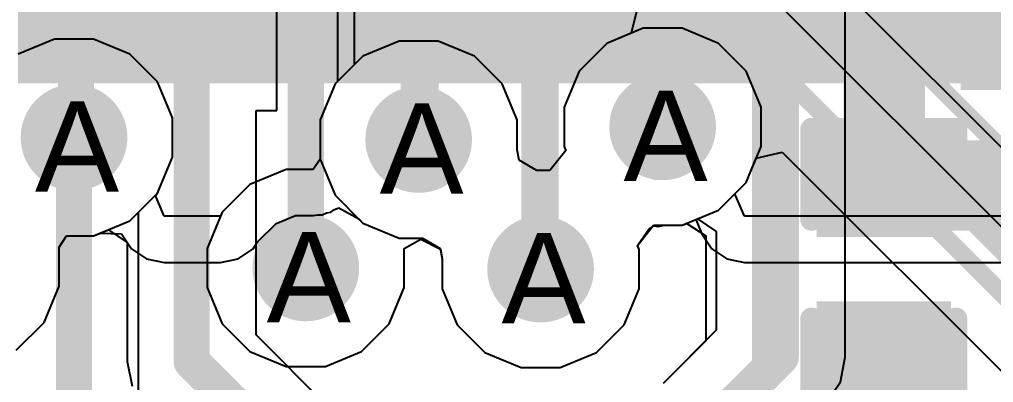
# Model space of a CAD drawing. Header units: inches. Extents: x 0 to 208, y 0 to 213.
# Drawn here: x 2.2006 to 2.4163, y 3.4892 to 3.5696 of the extents above; entities that cross this region are included whole.
import ezdxf

# ---------------------------------------------------------------- set-up
doc = ezdxf.new("R2010")
doc.units = ezdxf.units.IN
doc.header["$MEASUREMENT"] = 0
for name, color, linetype in [('Bottom Layer', 5, 'Continuous'), ('Drill Drawing', 1, 'Continuous'), ('L2_GND1', 16, 'Continuous'), ('L3_SIG1', 76, 'Continuous'), ('L4_PWR', 90, 'Continuous'), ('L5_GND2', 156, 'Continuous'), ('L6_SIG2', 130, 'Continuous'), ('L7_GND3', 216, 'Continuous'), ('Top Layer', 1, 'Continuous'), ('Top Overlay', 2, 'Continuous'), ('Top Paste', 8, 'Continuous'), ('Top Solder', 216, 'Continuous'), ('Via Holes', 16, 'Continuous')]:
    doc.layers.add(name, color=color, linetype=linetype)
doc.styles.add('Arial', font='', dxfattribs={"height": 0.2})
doc.styles.get('Arial').set_extended_font_data('Arial')

# ---------------------------------------------------------------- blocks, each defined once
blk = doc.blocks.new('C___0402_396')
at = {"layer": 'Top Layer'}
for points in [[(-0.0275, -0.0125), (-0.0275, 0.0125), (-0.0095, 0.0125), (-0.0095, -0.0125)], [(0.0095, -0.0125), (0.0095, 0.0125), (0.0275, 0.0125), (0.0275, -0.0125)]]:
    blk.add_hatch(color=1, dxfattribs=at).paths.add_polyline_path(points)
at = {"layer": 'Top Paste'}
for points in [[(-0.0275, -0.0125), (-0.0275, 0.0125), (-0.0095, 0.0125), (-0.0095, -0.0125)], [(0.0095, -0.0125), (0.0095, 0.0125), (0.0275, 0.0125), (0.0275, -0.0125)]]:
    blk.add_hatch(color=8, dxfattribs=at).paths.add_polyline_path(points)
at = {"layer": 'Top Solder'}
for points in [[(-0.02986, -0.01486), (-0.02986, 0.01486), (-0.00714, 0.01486), (-0.00714, -0.01486)], [(0.00714, -0.01486), (0.00714, 0.01486), (0.02986, 0.01486), (0.02986, -0.01486)]]:
    blk.add_hatch(color=216, dxfattribs=at).paths.add_polyline_path(points)
at = {"layer": 'Top Overlay'}
for points in [[(-0.011, 0.016, 0.005, 0.005, 0), (-0.031, 0.016, 0.005, 0.005, 0)], [(-0.031, -0.016, 0.005, 0.005, 0), (-0.031, 0.016, 0.005, 0.005, 0)], [(0.031, 0.016, 0.005, 0.005, 0), (0.011, 0.016, 0.005, 0.005, 0)], [(0.031, -0.016, 0.005, 0.005, 0), (0.031, 0.016, 0.005, 0.005, 0)], [(-0.011, -0.016, 0.005, 0.005, 0), (-0.031, -0.016, 0.005, 0.005, 0)], [(0.031, -0.016, 0.005, 0.005, 0), (0.011, -0.016, 0.005, 0.005, 0)]]:
    blk.add_lwpolyline(points, format="xyseb", dxfattribs=at)
for points in [[(-0.03225, 0.016, 0.0025, 0.0025, 1), (-0.02975, 0.016, 0.0025, 0.0025, 1)], [(-0.03225, 0.016, 0.0025, 0.0025, 1), (-0.02975, 0.016, 0.0025, 0.0025, 1)], [(-0.01225, 0.016, 0.0025, 0.0025, 1), (-0.00975, 0.016, 0.0025, 0.0025, 1)], [(0.00975, 0.016, 0.0025, 0.0025, 1), (0.01225, 0.016, 0.0025, 0.0025, 1)], [(0.02975, 0.016, 0.0025, 0.0025, 1), (0.03225, 0.016, 0.0025, 0.0025, 1)], [(0.02975, 0.016, 0.0025, 0.0025, 1), (0.03225, 0.016, 0.0025, 0.0025, 1)], [(-0.03225, -0.016, 0.0025, 0.0025, 1), (-0.02975, -0.016, 0.0025, 0.0025, 1)], [(-0.03225, -0.016, 0.0025, 0.0025, 1), (-0.02975, -0.016, 0.0025, 0.0025, 1)], [(-0.01225, -0.016, 0.0025, 0.0025, 1), (-0.00975, -0.016, 0.0025, 0.0025, 1)], [(0.00975, -0.016, 0.0025, 0.0025, 1), (0.01225, -0.016, 0.0025, 0.0025, 1)], [(0.02975, -0.016, 0.0025, 0.0025, 1), (0.03225, -0.016, 0.0025, 0.0025, 1)], [(0.02975, -0.016, 0.0025, 0.0025, 1), (0.03225, -0.016, 0.0025, 0.0025, 1)]]:
    blk.add_lwpolyline(points, format="xyseb", close=True, dxfattribs=at)
blk = doc.blocks.new('24_TSSOP_409')
at = {"layer": 'Top Layer'}
for points in [[(-0.1437, 0.07283), (-0.08464, 0.07283), (-0.08464, 0.05512), (-0.1437, 0.05512)], [(-0.1437, 0.04724), (-0.08464, 0.04724), (-0.08464, 0.02953), (-0.1437, 0.02953)], [(-0.1437, 0.02165), (-0.08464, 0.02165), (-0.08464, 0.00394), (-0.1437, 0.00394)], [(-0.1437, -0.00394), (-0.08464, -0.00394), (-0.08464, -0.02165), (-0.1437, -0.02165)], [(-0.1437, -0.02953), (-0.08464, -0.02953), (-0.08464, -0.04724), (-0.1437, -0.04724)], [(-0.1437, -0.05512), (-0.08464, -0.05512), (-0.08464, -0.07284), (-0.1437, -0.07284)], [(-0.1437, -0.08071), (-0.08464, -0.08071), (-0.08464, -0.09843), (-0.1437, -0.09843)], [(-0.1437, -0.1063), (-0.08464, -0.1063), (-0.08464, -0.12402), (-0.1437, -0.12402)], [(-0.1437, -0.13189), (-0.08464, -0.13189), (-0.08464, -0.14961), (-0.1437, -0.14961)]]:
    blk.add_hatch(color=1, dxfattribs=at).paths.add_polyline_path(points)
at = {"layer": 'Top Paste'}
for points in [[(-0.1437, 0.07283), (-0.08464, 0.07283), (-0.08464, 0.05512), (-0.1437, 0.05512)], [(-0.1437, 0.04724), (-0.08464, 0.04724), (-0.08464, 0.02953), (-0.1437, 0.02953)], [(-0.1437, 0.02165), (-0.08464, 0.02165), (-0.08464, 0.00394), (-0.1437, 0.00394)], [(-0.1437, -0.00394), (-0.08464, -0.00394), (-0.08464, -0.02165), (-0.1437, -0.02165)], [(-0.1437, -0.02953), (-0.08464, -0.02953), (-0.08464, -0.04724), (-0.1437, -0.04724)], [(-0.1437, -0.05512), (-0.08464, -0.05512), (-0.08464, -0.07284), (-0.1437, -0.07284)], [(-0.1437, -0.08071), (-0.08464, -0.08071), (-0.08464, -0.09843), (-0.1437, -0.09843)], [(-0.1437, -0.1063), (-0.08464, -0.1063), (-0.08464, -0.12402), (-0.1437, -0.12402)], [(-0.1437, -0.13189), (-0.08464, -0.13189), (-0.08464, -0.14961), (-0.1437, -0.14961)]]:
    blk.add_hatch(color=8, dxfattribs=at).paths.add_polyline_path(points)
at = {"layer": 'Top Solder'}
for points in [[(-0.1477, 0.07683), (-0.08064, 0.07683), (-0.08064, 0.05112), (-0.1477, 0.05112)], [(-0.1477, 0.05124), (-0.08064, 0.05124), (-0.08064, 0.02553), (-0.1477, 0.02553)], [(-0.1477, 0.02565), (-0.08064, 0.02565), (-0.08064, -0.00006), (-0.1477, -0.00006)], [(-0.1477, 0.00006), (-0.08064, 0.00006), (-0.08064, -0.02565), (-0.1477, -0.02565)], [(-0.1477, -0.02553), (-0.08064, -0.02553), (-0.08064, -0.05124), (-0.1477, -0.05124)], [(-0.1477, -0.05112), (-0.08064, -0.05112), (-0.08064, -0.07684), (-0.1477, -0.07684)], [(-0.1477, -0.07671), (-0.08064, -0.07671), (-0.08064, -0.10243), (-0.1477, -0.10243)], [(-0.1477, -0.1023), (-0.08064, -0.1023), (-0.08064, -0.12802), (-0.1477, -0.12802)], [(-0.1477, -0.12789), (-0.08064, -0.12789), (-0.08064, -0.15361), (-0.1477, -0.15361)]]:
    blk.add_hatch(color=216, dxfattribs=at).paths.add_polyline_path(points)

msp = doc.modelspace()

# ---------------------------------------------------------------- hatches: boundary and pattern name
at = {"layer": 'Bottom Layer'}
h = msp.add_hatch(color=5, dxfattribs=at)
edge = h.paths.add_edge_path()
edge.add_arc((2.34303, 3.54582), 0.01181, 0, 360)
h = msp.add_hatch(color=5, dxfattribs=at)
edge = h.paths.add_edge_path()
edge.add_arc((2.21268, 3.54345), 0.01181, 0, 360)
h = msp.add_hatch(color=5, dxfattribs=at)
edge = h.paths.add_edge_path()
edge.add_arc((2.289, 3.543), 0.01181, 0, 360)
h = msp.add_hatch(color=5, dxfattribs=at)
edge = h.paths.add_edge_path()
edge.add_arc((2.264, 3.51455), 0.01181, 0, 360)
h = msp.add_hatch(color=5, dxfattribs=at)
edge = h.paths.add_edge_path()
edge.add_arc((2.316, 3.5143), 0.01181, 0, 360)
at = {"layer": 'L2_GND1'}
h = msp.add_hatch(color=16, dxfattribs=at)
edge = h.paths.add_edge_path()
edge.add_arc((2.34303, 3.54582), 0.01181, 0, 360)
h = msp.add_hatch(color=16, dxfattribs=at)
edge = h.paths.add_edge_path()
edge.add_arc((2.21268, 3.54345), 0.01181, 0, 360)
h = msp.add_hatch(color=16, dxfattribs=at)
edge = h.paths.add_edge_path()
edge.add_arc((2.289, 3.543), 0.01181, 0, 360)
h = msp.add_hatch(color=16, dxfattribs=at)
edge = h.paths.add_edge_path()
edge.add_arc((2.264, 3.51455), 0.01181, 0, 360)
h = msp.add_hatch(color=16, dxfattribs=at)
edge = h.paths.add_edge_path()
edge.add_arc((2.316, 3.5143), 0.01181, 0, 360)
at = {"layer": 'L3_SIG1'}
h = msp.add_hatch(color=76, dxfattribs=at)
edge = h.paths.add_edge_path()
edge.add_arc((2.34303, 3.54582), 0.01181, 0, 360)
h = msp.add_hatch(color=76, dxfattribs=at)
edge = h.paths.add_edge_path()
edge.add_arc((2.21268, 3.54345), 0.01181, 0, 360)
h = msp.add_hatch(color=76, dxfattribs=at)
edge = h.paths.add_edge_path()
edge.add_arc((2.289, 3.543), 0.01181, 0, 360)
h = msp.add_hatch(color=76, dxfattribs=at)
edge = h.paths.add_edge_path()
edge.add_arc((2.264, 3.51455), 0.01181, 0, 360)
h = msp.add_hatch(color=76, dxfattribs=at)
edge = h.paths.add_edge_path()
edge.add_arc((2.316, 3.5143), 0.01181, 0, 360)
at = {"layer": 'L4_PWR'}
h = msp.add_hatch(color=90, dxfattribs=at)
edge = h.paths.add_edge_path()
edge.add_arc((2.34303, 3.54582), 0.01181, 0, 360)
h = msp.add_hatch(color=90, dxfattribs=at)
edge = h.paths.add_edge_path()
edge.add_arc((2.21268, 3.54345), 0.01181, 0, 360)
h = msp.add_hatch(color=90, dxfattribs=at)
edge = h.paths.add_edge_path()
edge.add_arc((2.289, 3.543), 0.01181, 0, 360)
h = msp.add_hatch(color=90, dxfattribs=at)
edge = h.paths.add_edge_path()
edge.add_arc((2.264, 3.51455), 0.01181, 0, 360)
h = msp.add_hatch(color=90, dxfattribs=at)
edge = h.paths.add_edge_path()
edge.add_arc((2.316, 3.5143), 0.01181, 0, 360)
at = {"layer": 'L5_GND2'}
h = msp.add_hatch(color=156, dxfattribs=at)
edge = h.paths.add_edge_path()
edge.add_arc((2.34303, 3.54582), 0.01181, 0, 360)
h = msp.add_hatch(color=156, dxfattribs=at)
edge = h.paths.add_edge_path()
edge.add_arc((2.21268, 3.54345), 0.01181, 0, 360)
h = msp.add_hatch(color=156, dxfattribs=at)
edge = h.paths.add_edge_path()
edge.add_arc((2.289, 3.543), 0.01181, 0, 360)
h = msp.add_hatch(color=156, dxfattribs=at)
edge = h.paths.add_edge_path()
edge.add_arc((2.264, 3.51455), 0.01181, 0, 360)
h = msp.add_hatch(color=156, dxfattribs=at)
edge = h.paths.add_edge_path()
edge.add_arc((2.316, 3.5143), 0.01181, 0, 360)
at = {"layer": 'L6_SIG2'}
h = msp.add_hatch(color=130, dxfattribs=at)
edge = h.paths.add_edge_path()
edge.add_arc((2.34303, 3.54582), 0.01181, 0, 360)
h = msp.add_hatch(color=130, dxfattribs=at)
edge = h.paths.add_edge_path()
edge.add_arc((2.21268, 3.54345), 0.01181, 0, 360)
h = msp.add_hatch(color=130, dxfattribs=at)
edge = h.paths.add_edge_path()
edge.add_arc((2.289, 3.543), 0.01181, 0, 360)
h = msp.add_hatch(color=130, dxfattribs=at)
edge = h.paths.add_edge_path()
edge.add_arc((2.264, 3.51455), 0.01181, 0, 360)
h = msp.add_hatch(color=130, dxfattribs=at)
edge = h.paths.add_edge_path()
edge.add_arc((2.316, 3.5143), 0.01181, 0, 360)
at = {"layer": 'L7_GND3'}
h = msp.add_hatch(color=216, dxfattribs=at)
edge = h.paths.add_edge_path()
edge.add_arc((2.34303, 3.54582), 0.01181, 0, 360)
h = msp.add_hatch(color=216, dxfattribs=at)
edge = h.paths.add_edge_path()
edge.add_arc((2.21268, 3.54345), 0.01181, 0, 360)
h = msp.add_hatch(color=216, dxfattribs=at)
edge = h.paths.add_edge_path()
edge.add_arc((2.289, 3.543), 0.01181, 0, 360)
h = msp.add_hatch(color=216, dxfattribs=at)
edge = h.paths.add_edge_path()
edge.add_arc((2.264, 3.51455), 0.01181, 0, 360)
h = msp.add_hatch(color=216, dxfattribs=at)
edge = h.paths.add_edge_path()
edge.add_arc((2.316, 3.5143), 0.01181, 0, 360)
at = {"layer": 'Top Layer'}
for points in [[(2.409, 3.554), (2.509, 3.554), (2.509, 3.61848), (2.409, 3.61848)], [(2.3795, 3.5228), (2.4045, 3.5228), (2.4045, 3.5418), (2.3795, 3.5418)]]:
    msp.add_hatch(color=1, dxfattribs=at).paths.add_polyline_path(points)
h = msp.add_hatch(color=1, dxfattribs=at)
edge = h.paths.add_edge_path()
edge.add_arc((2.34303, 3.54582), 0.01181, 0, 360)
h = msp.add_hatch(color=1, dxfattribs=at)
edge = h.paths.add_edge_path()
edge.add_arc((2.21268, 3.54345), 0.01181, 0, 360)
h = msp.add_hatch(color=1, dxfattribs=at)
edge = h.paths.add_edge_path()
edge.add_arc((2.289, 3.543), 0.01181, 0, 360)
h = msp.add_hatch(color=1, dxfattribs=at)
edge = h.paths.add_edge_path()
edge.add_arc((2.264, 3.51455), 0.01181, 0, 360)
h = msp.add_hatch(color=1, dxfattribs=at)
edge = h.paths.add_edge_path()
edge.add_arc((2.316, 3.5143), 0.01181, 0, 360)
at = {"layer": 'Via Holes'}
h = msp.add_hatch(color=7, dxfattribs=at)
edge = h.paths.add_edge_path()
edge.add_arc((2.34303, 3.54582), 0.00591, 0, 360)
h = msp.add_hatch(color=7, dxfattribs=at)
edge = h.paths.add_edge_path()
edge.add_arc((2.21268, 3.54345), 0.00591, 0, 360)
h = msp.add_hatch(color=7, dxfattribs=at)
edge = h.paths.add_edge_path()
edge.add_arc((2.289, 3.543), 0.00591, 0, 360)
h = msp.add_hatch(color=7, dxfattribs=at)
edge = h.paths.add_edge_path()
edge.add_arc((2.264, 3.51455), 0.00591, 0, 360)
h = msp.add_hatch(color=7, dxfattribs=at)
edge = h.paths.add_edge_path()
edge.add_arc((2.316, 3.5143), 0.00591, 0, 360)

# ---------------------------------------------------------------- linework, layer by layer
at = {"layer": 'Bottom Layer'}
for p, q in [((2.38346, 3.49483), (2.38346, 3.90147)), ((2.27473, 3.5898), (2.27473, 3.55957)), ((2.20834, 3.56526), (2.20033, 3.56194)), ((2.21702, 3.56526), (2.20834, 3.56526)), ((2.22504, 3.56194), (2.21702, 3.56526)), ((2.23117, 3.55581), (2.22504, 3.56194)), ((2.27473, 3.55957), (2.27051, 3.55536)), ((2.23449, 3.54779), (2.23117, 3.55581)), ((2.27051, 3.55536), (2.26719, 3.54734)), ((2.23449, 3.53911), (2.23449, 3.54779)), ((2.26719, 3.54734), (2.26719, 3.53866)), ((2.23117, 3.5311), (2.23449, 3.53911)), ((2.26719, 3.53866), (2.27051, 3.53065)), ((2.22504, 3.52496), (2.23117, 3.5311)), ((2.27051, 3.53065), (2.27664, 3.52451)), ((2.21702, 3.52164), (2.22504, 3.52496)), ((2.34737, 3.52401), (2.35076, 3.52542)), ((2.35076, 3.52542), (2.35491, 3.52264)), ((2.27664, 3.52451), (2.28466, 3.52119)), ((2.33744, 3.51953), (2.341, 3.52401)), ((2.341, 3.52401), (2.34737, 3.52401)), ((2.35491, 3.52264), (2.35491, 3.50075)), ((2.20935, 3.5192), (2.21098, 3.52164)), ((2.21098, 3.52164), (2.21702, 3.52164)), ((2.28466, 3.52119), (2.28983, 3.52119)), ((2.28983, 3.52119), (2.29376, 3.51889)), ((2.20935, 3.51053), (2.20935, 3.5192)), ((2.29376, 3.51889), (2.29419, 3.51657)), ((2.33781, 3.51864), (2.33744, 3.51953)), ((2.33781, 3.50996), (2.33781, 3.51864)), ((2.29419, 3.51657), (2.29419, 3.50996)), ((2.20603, 3.50251), (2.20935, 3.51053)), ((2.29419, 3.50996), (2.29751, 3.50194)), ((2.33449, 3.50194), (2.33781, 3.50996)), ((2.1999, 3.49638), (2.20603, 3.50251)), ((2.29751, 3.50194), (2.30364, 3.49581)), ((2.32835, 3.49581), (2.33449, 3.50194)), ((2.35491, 3.50075), (2.34317, 3.489)), ((2.30364, 3.49581), (2.31166, 3.49249)), ((2.32034, 3.49249), (2.32835, 3.49581)), ((2.38238, 3.48937), (2.38346, 3.49483)), ((2.38346, 3.49483), (2.38346, 3.49483)), ((2.31166, 3.49249), (2.32034, 3.49249)), ((2.37928, 3.48474), (2.38238, 3.48937))]:
    msp.add_line(p, q, dxfattribs=at)
for points in [[(2.34482, 3.54762, 0.008, 0.008, 0), (2.34482, 3.92268, 0.008, 0.008, 0)], [(2.36919, 3.49483, 0.008, 0.008, 0), (2.36919, 3.92219, 0.008, 0.008, 0)], [(2.316, 3.5143, 0.008, 0.008, 0), (2.316, 3.6069, 0.008, 0.008, 0)], [(2.289, 3.543, 0.008, 0.008, 0), (2.289, 3.59572, 0.008, 0.008, 0)], [(2.34303, 3.54582, 0.008, 0.008, 0), (2.34482, 3.54762, 0.008, 0.008, 0)], [(2.34154, 3.46719, 0.008, 0.008, 0), (2.36919, 3.49483, 0.008, 0.008, 0)]]:
    msp.add_lwpolyline(points, format="xyseb", dxfattribs=at)
for points in [[(2.34282, 3.54762, 0.004, 0.004, 1), (2.34682, 3.54762, 0.004, 0.004, 1)], [(2.34282, 3.54762, 0.004, 0.004, 1), (2.34682, 3.54762, 0.004, 0.004, 1)], [(2.34103, 3.54582, 0.004, 0.004, 1), (2.34503, 3.54582, 0.004, 0.004, 1)], [(2.287, 3.543, 0.004, 0.004, 1), (2.291, 3.543, 0.004, 0.004, 1)], [(2.314, 3.5143, 0.004, 0.004, 1), (2.318, 3.5143, 0.004, 0.004, 1)], [(2.36719, 3.49483, 0.004, 0.004, 1), (2.37119, 3.49483, 0.004, 0.004, 1)], [(2.36719, 3.49483, 0.004, 0.004, 1), (2.37119, 3.49483, 0.004, 0.004, 1)]]:
    msp.add_lwpolyline(points, format="xyseb", close=True, dxfattribs=at)
at = {"layer": 'L2_GND1'}
for p, q in [((2.33869, 3.56764), (2.33067, 3.56431)), ((2.34737, 3.56764), (2.33869, 3.56764)), ((2.35538, 3.56431), (2.34737, 3.56764)), ((2.20834, 3.56526), (2.20033, 3.56194)), ((2.21702, 3.56526), (2.20834, 3.56526)), ((2.22504, 3.56194), (2.21702, 3.56526)), ((2.28466, 3.56481), (2.27664, 3.56149)), ((2.29334, 3.56481), (2.28466, 3.56481)), ((2.30135, 3.56149), (2.29334, 3.56481)), ((2.33067, 3.56431), (2.32454, 3.55818)), ((2.36152, 3.55818), (2.35538, 3.56431)), ((2.23117, 3.55581), (2.22504, 3.56194)), ((2.27664, 3.56149), (2.27051, 3.55536)), ((2.30749, 3.55536), (2.30135, 3.56149)), ((2.32454, 3.55818), (2.32122, 3.55016)), ((2.36484, 3.55016), (2.36152, 3.55818)), ((2.23449, 3.54779), (2.23117, 3.55581)), ((2.27051, 3.55536), (2.26719, 3.54734)), ((2.31081, 3.54734), (2.30749, 3.55536)), ((2.32122, 3.55016), (2.32122, 3.54149)), ((2.36484, 3.54149), (2.36484, 3.55016)), ((2.23449, 3.53911), (2.23449, 3.54779)), ((2.26719, 3.54734), (2.26719, 3.53866)), ((2.31081, 3.54073), (2.31081, 3.54734)), ((2.31124, 3.53841), (2.31081, 3.54073)), ((2.32159, 3.54059), (2.31803, 3.53611)), ((2.32122, 3.54149), (2.32159, 3.54059)), ((2.36152, 3.53347), (2.36484, 3.54149)), ((2.23117, 3.5311), (2.23449, 3.53911)), ((2.26719, 3.53866), (2.26565, 3.53636)), ((2.31517, 3.53611), (2.31124, 3.53841)), ((2.25966, 3.53636), (2.25164, 3.53304)), ((2.26565, 3.53636), (2.25966, 3.53636)), ((2.31803, 3.53611), (2.31517, 3.53611)), ((2.35905, 3.531), (2.36152, 3.53347)), ((2.23069, 3.53062), (2.23117, 3.5311)), ((2.25164, 3.53304), (2.24551, 3.52691)), ((2.23261, 3.526), (2.23069, 3.53062)), ((2.36112, 3.526), (2.35905, 3.531)), ((2.24551, 3.52691), (2.24513, 3.526)), ((2.26857, 3.52675), (2.26955, 3.52694)), ((2.26955, 3.52694), (2.27039, 3.5275)), ((2.27039, 3.5275), (2.27132, 3.52788)), ((2.27132, 3.52788), (2.27572, 3.52544)), ((2.24513, 3.526), (2.23261, 3.526)), ((2.25742, 3.5244), (2.26169, 3.52617)), ((2.26169, 3.52617), (2.26565, 3.52617)), ((2.26565, 3.52617), (2.26664, 3.52636)), ((2.26664, 3.52636), (2.26764, 3.52636)), ((2.26764, 3.52636), (2.26857, 3.52675)), ((2.27572, 3.52544), (2.27664, 3.52451)), ((2.34737, 3.52401), (2.35039, 3.52527)), ((2.35039, 3.52527), (2.3517, 3.5221)), ((2.79593, 3.526), (2.36112, 3.526)), ((2.25341, 3.52039), (2.25742, 3.5244)), ((2.27664, 3.52451), (2.28466, 3.52119)), ((2.33744, 3.51953), (2.341, 3.52401)), ((2.341, 3.52401), (2.34737, 3.52401)), ((2.20935, 3.5192), (2.21098, 3.52164)), ((2.21098, 3.52164), (2.21702, 3.52164)), ((2.21702, 3.52164), (2.21851, 3.52226)), ((2.21851, 3.52226), (2.22319, 3.5221)), ((2.22319, 3.5221), (2.2254, 3.51879)), ((2.25234, 3.51879), (2.25341, 3.52039)), ((2.28466, 3.52119), (2.28983, 3.52119)), ((2.28983, 3.52119), (2.29376, 3.51889)), ((2.3517, 3.5221), (2.35391, 3.51879)), ((2.20935, 3.51053), (2.20935, 3.5192)), ((2.2254, 3.51879), (2.22871, 3.51658)), ((2.24904, 3.51658), (2.25234, 3.51879)), ((2.29376, 3.51889), (2.29419, 3.51657)), ((2.33781, 3.51864), (2.33744, 3.51953)), ((2.33781, 3.50996), (2.33781, 3.51864)), ((2.35391, 3.51879), (2.35722, 3.51658)), ((2.22871, 3.51658), (2.23261, 3.5158)), ((2.24513, 3.5158), (2.24904, 3.51658)), ((2.29419, 3.51657), (2.29419, 3.50996)), ((2.35722, 3.51658), (2.36112, 3.5158)), ((2.23261, 3.5158), (2.24513, 3.5158)), ((2.36112, 3.5158), (2.79483, 3.5158)), ((2.20603, 3.50251), (2.20935, 3.51053)), ((2.29419, 3.50996), (2.29751, 3.50194)), ((2.33449, 3.50194), (2.33781, 3.50996)), ((2.1999, 3.49638), (2.20603, 3.50251)), ((2.29751, 3.50194), (2.30364, 3.49581)), ((2.32835, 3.49581), (2.33449, 3.50194)), ((2.30364, 3.49581), (2.31166, 3.49249)), ((2.32034, 3.49249), (2.32835, 3.49581)), ((2.31166, 3.49249), (2.32034, 3.49249))]:
    msp.add_line(p, q, dxfattribs=at)
at = {"layer": 'L3_SIG1'}
for p, q in [((2.33869, 3.56764), (2.33067, 3.56431)), ((2.34737, 3.56764), (2.33869, 3.56764)), ((2.35538, 3.56431), (2.34737, 3.56764)), ((2.20834, 3.56526), (2.20033, 3.56194)), ((2.21702, 3.56526), (2.20834, 3.56526)), ((2.22504, 3.56194), (2.21702, 3.56526)), ((2.28466, 3.56481), (2.27664, 3.56149)), ((2.29334, 3.56481), (2.28466, 3.56481)), ((2.30135, 3.56149), (2.29334, 3.56481)), ((2.33067, 3.56431), (2.32454, 3.55818)), ((2.36152, 3.55818), (2.35538, 3.56431)), ((2.23117, 3.55581), (2.22504, 3.56194)), ((2.27664, 3.56149), (2.27051, 3.55536)), ((2.30749, 3.55536), (2.30135, 3.56149)), ((2.32454, 3.55818), (2.32122, 3.55016)), ((2.36484, 3.55016), (2.36152, 3.55818)), ((2.23449, 3.54779), (2.23117, 3.55581)), ((2.27051, 3.55536), (2.26719, 3.54734)), ((2.31081, 3.54734), (2.30749, 3.55536)), ((2.32122, 3.55016), (2.32122, 3.54149)), ((2.36484, 3.54149), (2.36484, 3.55016)), ((2.23449, 3.53911), (2.23449, 3.54779)), ((2.26719, 3.54734), (2.26719, 3.53866)), ((2.31081, 3.54073), (2.31081, 3.54734)), ((2.31124, 3.53841), (2.31081, 3.54073)), ((2.32159, 3.54059), (2.31803, 3.53611)), ((2.32122, 3.54149), (2.32159, 3.54059)), ((2.36152, 3.53347), (2.36484, 3.54149)), ((2.23117, 3.5311), (2.23449, 3.53911)), ((2.26719, 3.53866), (2.27051, 3.53065)), ((2.31517, 3.53611), (2.31124, 3.53841)), ((2.31803, 3.53611), (2.31517, 3.53611)), ((2.35538, 3.52733), (2.36152, 3.53347)), ((2.22696, 3.52688), (2.23117, 3.5311)), ((2.27051, 3.53065), (2.27664, 3.52451)), ((2.22696, 3.42543), (2.22696, 3.52688)), ((2.34737, 3.52401), (2.35538, 3.52733)), ((2.27664, 3.52451), (2.28466, 3.52119)), ((2.33744, 3.51953), (2.341, 3.52401)), ((2.341, 3.52401), (2.34737, 3.52401)), ((2.28466, 3.52119), (2.28983, 3.52119)), ((2.28983, 3.52119), (2.29376, 3.51889)), ((2.29376, 3.51889), (2.29419, 3.51657)), ((2.33781, 3.51864), (2.33744, 3.51953)), ((2.33781, 3.50996), (2.33781, 3.51864)), ((2.29419, 3.51657), (2.29419, 3.50996)), ((2.29419, 3.50996), (2.29751, 3.50194)), ((2.33449, 3.50194), (2.33781, 3.50996)), ((2.29751, 3.50194), (2.30364, 3.49581)), ((2.32835, 3.49581), (2.33449, 3.50194)), ((2.30364, 3.49581), (2.31166, 3.49249)), ((2.32034, 3.49249), (2.32835, 3.49581)), ((2.31166, 3.49249), (2.32034, 3.49249))]:
    msp.add_line(p, q, dxfattribs=at)
msp.add_lwpolyline([(2.21268, 3.35075, 0.008, 0.008, 0), (2.21268, 3.54345, 0.008, 0.008, 0)], format="xyseb", dxfattribs=at)
msp.add_lwpolyline([(2.21068, 3.54345, 0.004, 0.004, 1), (2.21468, 3.54345, 0.004, 0.004, 1)], format="xyseb", close=True, dxfattribs=at)
at = {"layer": 'L4_PWR'}
for p, q in [((2.33869, 3.56764), (2.33067, 3.56431)), ((2.34737, 3.56764), (2.33869, 3.56764)), ((2.35538, 3.56431), (2.34737, 3.56764)), ((2.20834, 3.56526), (2.20033, 3.56194)), ((2.21702, 3.56526), (2.20834, 3.56526)), ((2.22504, 3.56194), (2.21702, 3.56526)), ((2.28466, 3.56481), (2.27664, 3.56149)), ((2.29334, 3.56481), (2.28466, 3.56481)), ((2.30135, 3.56149), (2.29334, 3.56481)), ((2.33067, 3.56431), (2.32454, 3.55818)), ((2.36152, 3.55818), (2.35538, 3.56431)), ((2.23117, 3.55581), (2.22504, 3.56194)), ((2.27664, 3.56149), (2.27051, 3.55536)), ((2.30749, 3.55536), (2.30135, 3.56149)), ((2.32454, 3.55818), (2.32122, 3.55016)), ((2.36484, 3.55016), (2.36152, 3.55818)), ((2.23449, 3.54779), (2.23117, 3.55581)), ((2.27051, 3.55536), (2.26719, 3.54734)), ((2.31081, 3.54734), (2.30749, 3.55536)), ((2.32122, 3.55016), (2.32122, 3.54149)), ((2.36484, 3.54149), (2.36484, 3.55016)), ((2.23449, 3.53911), (2.23449, 3.54779)), ((2.26719, 3.54734), (2.26719, 3.53866)), ((2.31081, 3.54073), (2.31081, 3.54734)), ((2.31124, 3.53841), (2.31081, 3.54073)), ((2.32159, 3.54059), (2.31803, 3.53611)), ((2.32122, 3.54149), (2.32159, 3.54059)), ((2.36152, 3.53347), (2.36484, 3.54149)), ((2.23117, 3.5311), (2.23449, 3.53911)), ((2.26719, 3.53866), (2.26565, 3.53636)), ((2.31517, 3.53611), (2.31124, 3.53841)), ((2.25966, 3.53636), (2.25164, 3.53304)), ((2.26565, 3.53636), (2.25966, 3.53636)), ((2.31803, 3.53611), (2.31517, 3.53611)), ((2.35538, 3.52733), (2.36152, 3.53347)), ((2.22504, 3.52496), (2.23117, 3.5311)), ((2.25164, 3.53304), (2.24551, 3.52691)), ((2.24551, 3.52691), (2.24219, 3.51889)), ((2.34737, 3.52401), (2.35538, 3.52733)), ((2.21702, 3.52164), (2.22504, 3.52496)), ((2.33744, 3.51953), (2.341, 3.52401)), ((2.341, 3.52401), (2.34737, 3.52401)), ((2.20935, 3.5192), (2.21098, 3.52164)), ((2.21098, 3.52164), (2.21702, 3.52164)), ((2.28581, 3.51885), (2.28948, 3.52095)), ((2.28948, 3.52095), (2.2938, 3.5187)), ((2.20935, 3.51053), (2.20935, 3.5192)), ((2.24219, 3.51889), (2.24219, 3.51021)), ((2.28581, 3.51021), (2.28581, 3.51885)), ((2.2938, 3.5187), (2.29419, 3.51657)), ((2.33781, 3.51864), (2.33744, 3.51953)), ((2.33781, 3.50996), (2.33781, 3.51864)), ((2.29419, 3.51657), (2.29419, 3.50996)), ((2.20603, 3.50251), (2.20935, 3.51053)), ((2.24219, 3.51021), (2.24551, 3.5022)), ((2.28249, 3.5022), (2.28581, 3.51021)), ((2.29419, 3.50996), (2.29751, 3.50194)), ((2.33449, 3.50194), (2.33781, 3.50996)), ((2.1999, 3.49638), (2.20603, 3.50251)), ((2.24551, 3.5022), (2.25164, 3.49606)), ((2.27635, 3.49606), (2.28249, 3.5022)), ((2.29751, 3.50194), (2.30364, 3.49581)), ((2.32835, 3.49581), (2.33449, 3.50194)), ((2.25164, 3.49606), (2.25966, 3.49274)), ((2.26834, 3.49274), (2.27635, 3.49606)), ((2.30364, 3.49581), (2.31166, 3.49249)), ((2.32034, 3.49249), (2.32835, 3.49581)), ((2.25966, 3.49274), (2.26834, 3.49274)), ((2.31166, 3.49249), (2.32034, 3.49249))]:
    msp.add_line(p, q, dxfattribs=at)
at = {"layer": 'L5_GND2'}
for p, q in [((2.45746, 3.50184), (2.32024, 3.63906)), ((2.33744, 3.57225), (2.33607, 3.56655)), ((2.33607, 3.56655), (2.33067, 3.56431)), ((2.20834, 3.56526), (2.20033, 3.56194)), ((2.21702, 3.56526), (2.20834, 3.56526)), ((2.22504, 3.56194), (2.21702, 3.56526)), ((2.28466, 3.56481), (2.27664, 3.56149)), ((2.29334, 3.56481), (2.28466, 3.56481)), ((2.30135, 3.56149), (2.29334, 3.56481)), ((2.33067, 3.56431), (2.32454, 3.55818)), ((2.23117, 3.55581), (2.22504, 3.56194)), ((2.27664, 3.56149), (2.27051, 3.55536)), ((2.30749, 3.55536), (2.30135, 3.56149)), ((2.32454, 3.55818), (2.32122, 3.55016)), ((2.23449, 3.54779), (2.23117, 3.55581)), ((2.27051, 3.55536), (2.26719, 3.54734)), ((2.31081, 3.54734), (2.30749, 3.55536)), ((2.32122, 3.55016), (2.32122, 3.54149)), ((2.23449, 3.53911), (2.23449, 3.54779)), ((2.26719, 3.54734), (2.26719, 3.53866)), ((2.31081, 3.54073), (2.31081, 3.54734)), ((2.31124, 3.53841), (2.31081, 3.54073)), ((2.32159, 3.54059), (2.31803, 3.53611)), ((2.32122, 3.54149), (2.32159, 3.54059)), ((2.36376, 3.53887), (2.36946, 3.54024)), ((2.36946, 3.54024), (2.43935, 3.47035)), ((2.23117, 3.5311), (2.23449, 3.53911)), ((2.26719, 3.53866), (2.27051, 3.53065)), ((2.31517, 3.53611), (2.31124, 3.53841)), ((2.36152, 3.53347), (2.36376, 3.53887)), ((2.31803, 3.53611), (2.31517, 3.53611)), ((2.35538, 3.52733), (2.36152, 3.53347)), ((2.22504, 3.52496), (2.23117, 3.5311)), ((2.27051, 3.53065), (2.27664, 3.52451)), ((2.34737, 3.52401), (2.35538, 3.52733)), ((2.21702, 3.52164), (2.22504, 3.52496)), ((2.27664, 3.52451), (2.28466, 3.52119)), ((2.33744, 3.51953), (2.341, 3.52401)), ((2.341, 3.52401), (2.34737, 3.52401)), ((2.20935, 3.5192), (2.21098, 3.52164)), ((2.21098, 3.52164), (2.21702, 3.52164)), ((2.28466, 3.52119), (2.28983, 3.52119)), ((2.28983, 3.52119), (2.29376, 3.51889)), ((2.20935, 3.51053), (2.20935, 3.5192)), ((2.29376, 3.51889), (2.29419, 3.51657)), ((2.33781, 3.51864), (2.33744, 3.51953)), ((2.33781, 3.50996), (2.33781, 3.51864)), ((2.29419, 3.51657), (2.29419, 3.50996)), ((2.20603, 3.50251), (2.20935, 3.51053)), ((2.29419, 3.50996), (2.29751, 3.50194)), ((2.33449, 3.50194), (2.33781, 3.50996)), ((2.1999, 3.49638), (2.20603, 3.50251)), ((2.29751, 3.50194), (2.30364, 3.49581)), ((2.32835, 3.49581), (2.33449, 3.50194)), ((2.30364, 3.49581), (2.31166, 3.49249)), ((2.32034, 3.49249), (2.32835, 3.49581)), ((2.31166, 3.49249), (2.32034, 3.49249))]:
    msp.add_line(p, q, dxfattribs=at)
for points in [[(2.308, 3.63399, 0.004, 0.004, 0), (2.45239, 3.4896, 0.004, 0.004, 0)], [(2.2974, 3.6296, 0.004, 0.004, 0), (2.448, 3.479, 0.004, 0.004, 0)]]:
    msp.add_lwpolyline(points, format="xyseb", dxfattribs=at)
at = {"layer": 'L6_SIG2'}
for p, q in [((2.33869, 3.56764), (2.33067, 3.56431)), ((2.34737, 3.56764), (2.33869, 3.56764)), ((2.35538, 3.56431), (2.34737, 3.56764)), ((2.20834, 3.56526), (2.20033, 3.56194)), ((2.21702, 3.56526), (2.20834, 3.56526)), ((2.22504, 3.56194), (2.21702, 3.56526)), ((2.28466, 3.56481), (2.27664, 3.56149)), ((2.29334, 3.56481), (2.28466, 3.56481)), ((2.30135, 3.56149), (2.29334, 3.56481)), ((2.33067, 3.56431), (2.32454, 3.55818)), ((2.36152, 3.55818), (2.35538, 3.56431)), ((2.23117, 3.55581), (2.22504, 3.56194)), ((2.27664, 3.56149), (2.27051, 3.55536)), ((2.30749, 3.55536), (2.30135, 3.56149)), ((2.32454, 3.55818), (2.32122, 3.55016)), ((2.36484, 3.55016), (2.36152, 3.55818)), ((2.23449, 3.54779), (2.23117, 3.55581)), ((2.27051, 3.55536), (2.26719, 3.54734)), ((2.31081, 3.54734), (2.30749, 3.55536)), ((2.32122, 3.55016), (2.32122, 3.54149)), ((2.36484, 3.54149), (2.36484, 3.55016)), ((2.23449, 3.53911), (2.23449, 3.54779)), ((2.26719, 3.54734), (2.26719, 3.53866)), ((2.31081, 3.54073), (2.31081, 3.54734)), ((2.31124, 3.53841), (2.31081, 3.54073)), ((2.32159, 3.54059), (2.31803, 3.53611)), ((2.32122, 3.54149), (2.32159, 3.54059)), ((2.36152, 3.53347), (2.36484, 3.54149)), ((2.23117, 3.5311), (2.23449, 3.53911)), ((2.26719, 3.53866), (2.27051, 3.53065)), ((2.31517, 3.53611), (2.31124, 3.53841)), ((2.31803, 3.53611), (2.31517, 3.53611)), ((2.35538, 3.52733), (2.36152, 3.53347)), ((2.22504, 3.52496), (2.23117, 3.5311)), ((2.27051, 3.53065), (2.27664, 3.52451)), ((2.34737, 3.52401), (2.35538, 3.52733)), ((2.21702, 3.52164), (2.22504, 3.52496)), ((2.27664, 3.52451), (2.28466, 3.52119)), ((2.33744, 3.51953), (2.341, 3.52401)), ((2.341, 3.52401), (2.34737, 3.52401)), ((2.20935, 3.5192), (2.21098, 3.52164)), ((2.21098, 3.52164), (2.21702, 3.52164)), ((2.28466, 3.52119), (2.28983, 3.52119)), ((2.28983, 3.52119), (2.29376, 3.51889)), ((2.20935, 3.51053), (2.20935, 3.5192)), ((2.29376, 3.51889), (2.29419, 3.51657)), ((2.33781, 3.51864), (2.33744, 3.51953)), ((2.33781, 3.50996), (2.33781, 3.51864)), ((2.29419, 3.51657), (2.29419, 3.50996)), ((2.20603, 3.50251), (2.20935, 3.51053)), ((2.29419, 3.50996), (2.29751, 3.50194)), ((2.33449, 3.50194), (2.33781, 3.50996)), ((2.1999, 3.49638), (2.20603, 3.50251)), ((2.29751, 3.50194), (2.30364, 3.49581)), ((2.32835, 3.49581), (2.33449, 3.50194)), ((2.30364, 3.49581), (2.31166, 3.49249)), ((2.32034, 3.49249), (2.32835, 3.49581)), ((2.31166, 3.49249), (2.32034, 3.49249))]:
    msp.add_line(p, q, dxfattribs=at)
at = {"layer": 'L7_GND3'}
for p, q in [((2.22124, 3.72045), (2.98366, 2.95803)), ((2.33869, 3.56764), (2.33067, 3.56431)), ((2.34737, 3.56764), (2.33869, 3.56764)), ((2.35538, 3.56431), (2.34737, 3.56764)), ((2.20834, 3.56526), (2.20033, 3.56194)), ((2.21702, 3.56526), (2.20834, 3.56526)), ((2.22504, 3.56194), (2.21702, 3.56526)), ((2.28466, 3.56481), (2.27664, 3.56149)), ((2.29334, 3.56481), (2.28466, 3.56481)), ((2.30135, 3.56149), (2.29334, 3.56481)), ((2.33067, 3.56431), (2.32454, 3.55818)), ((2.36152, 3.55818), (2.35538, 3.56431)), ((2.23117, 3.55581), (2.22504, 3.56194)), ((2.27664, 3.56149), (2.27051, 3.55536)), ((2.30749, 3.55536), (2.30135, 3.56149)), ((2.32454, 3.55818), (2.32122, 3.55016)), ((2.36484, 3.55016), (2.36152, 3.55818)), ((2.23449, 3.54779), (2.23117, 3.55581)), ((2.27051, 3.55536), (2.26719, 3.54734)), ((2.31081, 3.54734), (2.30749, 3.55536)), ((2.32122, 3.55016), (2.32122, 3.54149)), ((2.36484, 3.54149), (2.36484, 3.55016)), ((2.23449, 3.53911), (2.23449, 3.54779)), ((2.26719, 3.54734), (2.26719, 3.53866)), ((2.31081, 3.54073), (2.31081, 3.54734)), ((2.31124, 3.53841), (2.31081, 3.54073)), ((2.32159, 3.54059), (2.31803, 3.53611)), ((2.32122, 3.54149), (2.32159, 3.54059)), ((2.36152, 3.53347), (2.36484, 3.54149)), ((2.23117, 3.5311), (2.23449, 3.53911)), ((2.26719, 3.53866), (2.27051, 3.53065)), ((2.31517, 3.53611), (2.31124, 3.53841)), ((2.31803, 3.53611), (2.31517, 3.53611)), ((2.35538, 3.52733), (2.36152, 3.53347)), ((2.22504, 3.52496), (2.23117, 3.5311)), ((2.27051, 3.53065), (2.27664, 3.52451)), ((2.34737, 3.52401), (2.35538, 3.52733)), ((2.21702, 3.52164), (2.22504, 3.52496)), ((2.27664, 3.52451), (2.28466, 3.52119)), ((2.33744, 3.51953), (2.341, 3.52401)), ((2.341, 3.52401), (2.34737, 3.52401)), ((2.20935, 3.5192), (2.21098, 3.52164)), ((2.21098, 3.52164), (2.21702, 3.52164)), ((2.28466, 3.52119), (2.28983, 3.52119)), ((2.28983, 3.52119), (2.29376, 3.51889)), ((2.20935, 3.51053), (2.20935, 3.5192)), ((2.29376, 3.51889), (2.29419, 3.51657)), ((2.33781, 3.51864), (2.33744, 3.51953)), ((2.33781, 3.50996), (2.33781, 3.51864)), ((2.29419, 3.51657), (2.29419, 3.50996)), ((2.20603, 3.50251), (2.20935, 3.51053)), ((2.29419, 3.50996), (2.29751, 3.50194)), ((2.33449, 3.50194), (2.33781, 3.50996)), ((2.1999, 3.49638), (2.20603, 3.50251)), ((2.29751, 3.50194), (2.30364, 3.49581)), ((2.32835, 3.49581), (2.33449, 3.50194)), ((2.30364, 3.49581), (2.31166, 3.49249)), ((2.32034, 3.49249), (2.32835, 3.49581)), ((2.31166, 3.49249), (2.32034, 3.49249))]:
    msp.add_line(p, q, dxfattribs=at)
for points in [[(2.23294, 3.74869, 0.004, 0.004, 0), (2.99894, 2.98269, 0.004, 0.004, 0)], [(2.22631, 3.73269, 0.004, 0.004, 0), (2.99231, 2.96669, 0.004, 0.004, 0)]]:
    msp.add_lwpolyline(points, format="xyseb", dxfattribs=at)
at = {"layer": 'Top Layer'}
for p, q in [((2.25758, 3.54942), (2.25758, 3.62848)), ((2.27105, 3.62848), (2.27105, 3.55589)), ((2.27051, 3.55536), (2.26719, 3.54734)), ((2.27105, 3.55589), (2.27051, 3.55536)), ((2.253, 3.49974), (2.253, 3.54942)), ((2.253, 3.54942), (2.25758, 3.54942)), ((2.26719, 3.54734), (2.26719, 3.53866)), ((2.26719, 3.53866), (2.27051, 3.53065)), ((2.27051, 3.53065), (2.27664, 3.52451)), ((2.21702, 3.52164), (2.22029, 3.523)), ((2.22029, 3.523), (2.22445, 3.52022)), ((2.27664, 3.52451), (2.28466, 3.52119)), ((2.33759, 3.51974), (2.33995, 3.52314)), ((2.33995, 3.52314), (2.34104, 3.52392)), ((2.34104, 3.52392), (2.342, 3.52373)), ((2.342, 3.52373), (2.34344, 3.52401)), ((2.34344, 3.52401), (2.34737, 3.52401)), ((2.34737, 3.52401), (2.34841, 3.52444)), ((2.34841, 3.52444), (2.35257, 3.52167)), ((2.20935, 3.5192), (2.21098, 3.52164)), ((2.21098, 3.52164), (2.21702, 3.52164)), ((2.28466, 3.52119), (2.28983, 3.52119)), ((2.28983, 3.52119), (2.29376, 3.51889)), ((2.35257, 3.52167), (2.35257, 3.4984)), ((2.20935, 3.51053), (2.20935, 3.5192)), ((2.22445, 3.52022), (2.22445, 3.49383)), ((2.29376, 3.51889), (2.29419, 3.51657)), ((2.3375, 3.51939), (2.33759, 3.51974)), ((2.33781, 3.51864), (2.3375, 3.51939)), ((2.33781, 3.50996), (2.33781, 3.51864)), ((2.29419, 3.51657), (2.29419, 3.50996)), ((2.20603, 3.50251), (2.20935, 3.51053)), ((2.29419, 3.50996), (2.29751, 3.50194)), ((2.33449, 3.50194), (2.33781, 3.50996)), ((2.1999, 3.49638), (2.20603, 3.50251)), ((2.29751, 3.50194), (2.30364, 3.49581)), ((2.32835, 3.49581), (2.33449, 3.50194)), ((2.3028, 3.44994), (2.253, 3.49974)), ((2.35257, 3.4984), (2.34317, 3.489)), ((2.30364, 3.49581), (2.31166, 3.49249)), ((2.32034, 3.49249), (2.32835, 3.49581)), ((2.22445, 3.49383), (2.22445, 3.49383)), ((2.22445, 3.49383), (2.22554, 3.48837)), ((2.31166, 3.49249), (2.32034, 3.49249))]:
    msp.add_line(p, q, dxfattribs=at)
for points in [[(2.39213, 3.53293, 0.018, 0.018, 0), (2.39213, 3.58882, 0.018, 0.018, 0)], [(2.21313, 3.54391, 0.008, 0.008, 0), (2.21313, 3.58895, 0.008, 0.008, 0)], [(2.23872, 3.49383, 0.008, 0.008, 0), (2.23872, 3.58895, 0.008, 0.008, 0)], [(2.264, 3.51455, 0.008, 0.008, 0), (2.264, 3.58864, 0.008, 0.008, 0)], [(2.28945, 3.54345, 0.008, 0.008, 0), (2.28945, 3.5885, 0.008, 0.008, 0)], [(2.31575, 3.51455, 0.008, 0.008, 0), (2.31575, 3.5887, 0.008, 0.008, 0)], [(2.34206, 3.54679, 0.008, 0.008, 0), (2.34206, 3.58798, 0.008, 0.008, 0)], [(2.36684, 3.49248, 0.008, 0.008, 0), (2.36684, 3.58879, 0.008, 0.008, 0)], [(2.34206, 3.54679, 0.008, 0.008, 0), (2.34303, 3.54582, 0.008, 0.008, 0)], [(2.342, 3.5448, 0.008, 0.008, 0), (2.34303, 3.54582, 0.008, 0.008, 0)], [(2.342, 3.538, 0.008, 0.008, 0), (2.342, 3.5448, 0.008, 0.008, 0)], [(2.289, 3.543, 0.008, 0.008, 0), (2.28945, 3.54345, 0.008, 0.008, 0)], [(2.392, 3.5328, 0.02, 0.02, 0), (2.39213, 3.53293, 0.02, 0.02, 0)], [(2.392, 3.5328, 0.02, 0.02, 0), (2.415, 3.5328, 0.02, 0.02, 0)], [(2.415, 3.5328, 0.02, 0.02, 0), (2.42672, 3.52108, 0.02, 0.02, 0)], [(2.31575, 3.51455, 0.008, 0.008, 0), (2.316, 3.5143, 0.008, 0.008, 0)], [(2.392, 3.4958, 0.012, 0.012, 0), (2.39304, 3.49476, 0.012, 0.012, 0)], [(2.39304, 3.46822, 0.012, 0.012, 0), (2.39304, 3.49476, 0.012, 0.012, 0)], [(2.23872, 3.49383, 0.008, 0.008, 0), (2.29689, 3.43566, 0.008, 0.008, 0)], [(2.34154, 3.46719, 0.008, 0.008, 0), (2.36684, 3.49248, 0.008, 0.008, 0)]]:
    msp.add_lwpolyline(points, format="xyseb", dxfattribs=at)
for points in [[(2.34006, 3.54679, 0.004, 0.004, 1), (2.34406, 3.54679, 0.004, 0.004, 1)], [(2.34006, 3.54679, 0.004, 0.004, 1), (2.34406, 3.54679, 0.004, 0.004, 1)], [(2.34, 3.5448, 0.004, 0.004, 1), (2.344, 3.5448, 0.004, 0.004, 1)], [(2.34, 3.5448, 0.004, 0.004, 1), (2.344, 3.5448, 0.004, 0.004, 1)], [(2.34103, 3.54582, 0.004, 0.004, 1), (2.34503, 3.54582, 0.004, 0.004, 1)], [(2.34103, 3.54582, 0.004, 0.004, 1), (2.34503, 3.54582, 0.004, 0.004, 1)], [(2.21113, 3.54391, 0.004, 0.004, 1), (2.21513, 3.54391, 0.004, 0.004, 1)], [(2.287, 3.543, 0.004, 0.004, 1), (2.291, 3.543, 0.004, 0.004, 1)], [(2.28745, 3.54345, 0.004, 0.004, 1), (2.29145, 3.54345, 0.004, 0.004, 1)], [(2.28745, 3.54345, 0.004, 0.004, 1), (2.29145, 3.54345, 0.004, 0.004, 1)], [(2.34, 3.538, 0.004, 0.004, 1), (2.344, 3.538, 0.004, 0.004, 1)], [(2.387, 3.5328, 0.01, 0.01, 1), (2.397, 3.5328, 0.01, 0.01, 1)], [(2.387, 3.5328, 0.01, 0.01, 1), (2.397, 3.5328, 0.01, 0.01, 1)], [(2.38713, 3.53293, 0.01, 0.01, 1), (2.39713, 3.53293, 0.01, 0.01, 1)], [(2.38763, 3.53293, 0.009, 0.009, 1), (2.39663, 3.53293, 0.009, 0.009, 1)], [(2.41, 3.5328, 0.01, 0.01, 1), (2.42, 3.5328, 0.01, 0.01, 1)], [(2.41, 3.5328, 0.01, 0.01, 1), (2.42, 3.5328, 0.01, 0.01, 1)], [(2.262, 3.51455, 0.004, 0.004, 1), (2.266, 3.51455, 0.004, 0.004, 1)], [(2.31375, 3.51455, 0.004, 0.004, 1), (2.31775, 3.51455, 0.004, 0.004, 1)], [(2.31375, 3.51455, 0.004, 0.004, 1), (2.31775, 3.51455, 0.004, 0.004, 1)], [(2.314, 3.5143, 0.004, 0.004, 1), (2.318, 3.5143, 0.004, 0.004, 1)], [(2.389, 3.4958, 0.006, 0.006, 1), (2.395, 3.4958, 0.006, 0.006, 1)], [(2.39004, 3.49476, 0.006, 0.006, 1), (2.39604, 3.49476, 0.006, 0.006, 1)], [(2.39004, 3.49476, 0.006, 0.006, 1), (2.39604, 3.49476, 0.006, 0.006, 1)], [(2.23672, 3.49383, 0.004, 0.004, 1), (2.24072, 3.49383, 0.004, 0.004, 1)], [(2.23672, 3.49383, 0.004, 0.004, 1), (2.24072, 3.49383, 0.004, 0.004, 1)], [(2.36484, 3.49248, 0.004, 0.004, 1), (2.36884, 3.49248, 0.004, 0.004, 1)], [(2.36484, 3.49248, 0.004, 0.004, 1), (2.36884, 3.49248, 0.004, 0.004, 1)]]:
    msp.add_lwpolyline(points, format="xyseb", close=True, dxfattribs=at)

# ---------------------------------------------------------------- block references
for name, p, rotation in [('24_TSSOP_409', (2.27711, 3.70312), 90), ('C___0402_396', (2.392, 3.5143), 270)]:
    msp.add_blockref(name, p, dxfattribs=dict(rotation=rotation))

# ---------------------------------------------------------------- texts
at = {"layer": 'Drill Drawing', "style": 'Arial'}
for p in [(2.33436, 3.53383), (2.20402, 3.53146), (2.28034, 3.531), (2.25534, 3.50255), (2.30734, 3.5023)]:
    msp.add_text('A', height=0.02, dxfattribs=at).set_placement(p)

doc.saveas('drawing.dxf')
